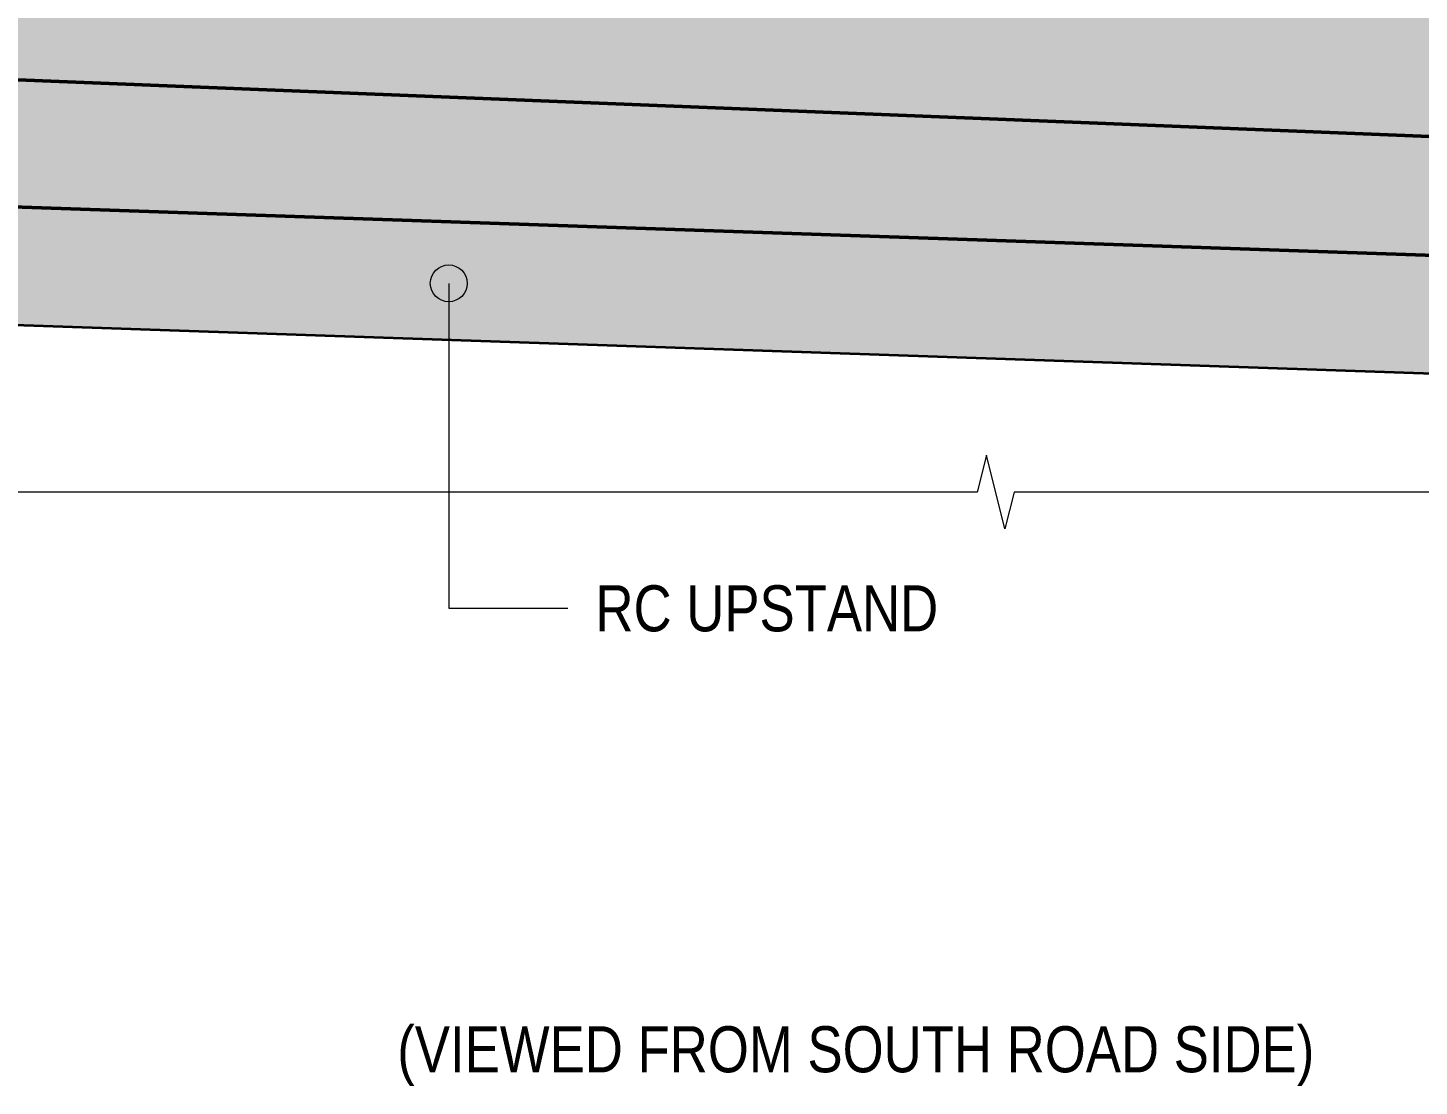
# Model space of a CAD drawing. Header units: metres. Extents: x 0 to 258, y 3 to 25.
# Drawn here: x 245.96 to 249.738, y 19.113 to 21.985 of the extents above; entities that cross this region are included whole.
import ezdxf

# ---------------------------------------------------------------- set-up
doc = ezdxf.new("R2010")
doc.units = ezdxf.units.M
for name, color, linetype, lineweight in [('A-DETL', 7, 'Continuous', 13), ('A-DETL-GENF', 7, 'Continuous', 9), ('A-FLOR', 7, 'Continuous', 50), ('G-ANNO-TEXT', 7, 'Continuous', 9)]:
    doc.layers.add(name, color=color, linetype=linetype, lineweight=lineweight)
doc.styles.add('Arial Narrow_2', font='ARIALN.TTF', dxfattribs={"height": 0.125})

# ---------------------------------------------------------------- blocks, each defined once
blk = doc.blocks.new('CS_DET_BreakLine_ViewScale - Std Break-8191813-DRG-2873172 - ELEVATION - SOUTH WEST END')
at = {"layer": 'A-DETL-GENF'}
for p, q in [((-1096.1798, 20.8251), (-1096.2048, 20.7251)), ((-1096.1298, 20.6251), (-1096.1798, 20.8251)), ((-1096.2048, 20.7251), (-1101.1418, 20.7251)), ((-1096.1048, 20.7251), (-1096.1298, 20.6251)), ((-1091.1678, 20.7251), (-1096.1048, 20.7251))]:
    blk.add_line(p, q, dxfattribs=at)

msp = doc.modelspace()

# ---------------------------------------------------------------- hatches: boundary and pattern name
at = {"layer": 'A-DETL-GENF', "true_color": 0xc0c0c0}
msp.add_hatch(color=9, dxfattribs=at).paths.add_polyline_path([(253.4748, 20.9198), (253.4748, 21.2404), (253.4748, 21.2404), (243.7045, 21.5754), (243.7045, 21.2543), (253.4748, 20.9198)])
at = {"layer": 'A-FLOR', "lineweight": 5, "true_color": 0xc0c0c0}
for points in [[(253.4748, 21.542), (253.4788, 22.7266), (243.7084, 23.1202), (243.7049, 21.9332), (253.0439, 21.5592)], [(253.4748, 21.2409), (253.4748, 21.542), (243.7044, 21.9332), (243.7045, 21.5754), (252.6474, 21.2692)]]:
    msp.add_hatch(color=9, dxfattribs=at).paths.add_polyline_path(points)
at = {"layer": 'G-ANNO-TEXT'}
h = msp.add_hatch(color=256, dxfattribs=at)
edge = h.paths.add_edge_path()
edge.add_arc((247.103, 21.2917), 0.05, 0, 360)

# ---------------------------------------------------------------- linework, layer by layer
at = {"layer": 'A-DETL', "lineweight": 9}
for p, q in [((253.4748, 21.2409), (243.7045, 21.5754)), ((243.7045, 21.2543), (253.4748, 20.9198))]:
    msp.add_line(p, q, dxfattribs=at)
at = {"layer": 'A-DETL', "lineweight": 35}
msp.add_line((253.4748, 20.9198), (243.7008, 21.2544), dxfattribs=at)
at = {"layer": 'A-FLOR'}
for p, q in [((243.7044, 21.9332), (253.4748, 21.542)), ((243.7045, 21.5754), (253.4748, 21.2404))]:
    msp.add_line(p, q, dxfattribs=at)
at = {"layer": 'G-ANNO-TEXT'}
for p, q in [((247.103, 21.2917), (247.103, 20.4097)), ((247.103, 20.4097), (247.4264, 20.4097))]:
    msp.add_line(p, q, dxfattribs=at)
msp.add_circle((247.103, 21.2917), 0.05, dxfattribs=at)

# ---------------------------------------------------------------- block references
at = {"layer": 'A-DETL-GENF'}
msp.add_blockref('CS_DET_BreakLine_ViewScale - Std Break-8191813-DRG-2873172 - ELEVATION - SOUTH WEST END', (1344.7426, 0), dxfattribs=at)

# ---------------------------------------------------------------- texts
at = {"layer": 'G-ANNO-TEXT', "char_height": 0.125, "attachment_point": 1, "style": 'Arial Narrow_2', "bg_fill": 3, "box_fill_scale": 1, "bg_fill_color": 256, "bg_fill_transparency": 0}
for s, insert in [('RC UPSTAND', (247.5014, 20.4722)), ('(VIEWED FROM SOUTH ROAD SIDE)', (246.9633, 19.2755))]:
    msp.add_mtext(s, dxfattribs=dict(at, insert=insert))

doc.saveas('drawing.dxf')
